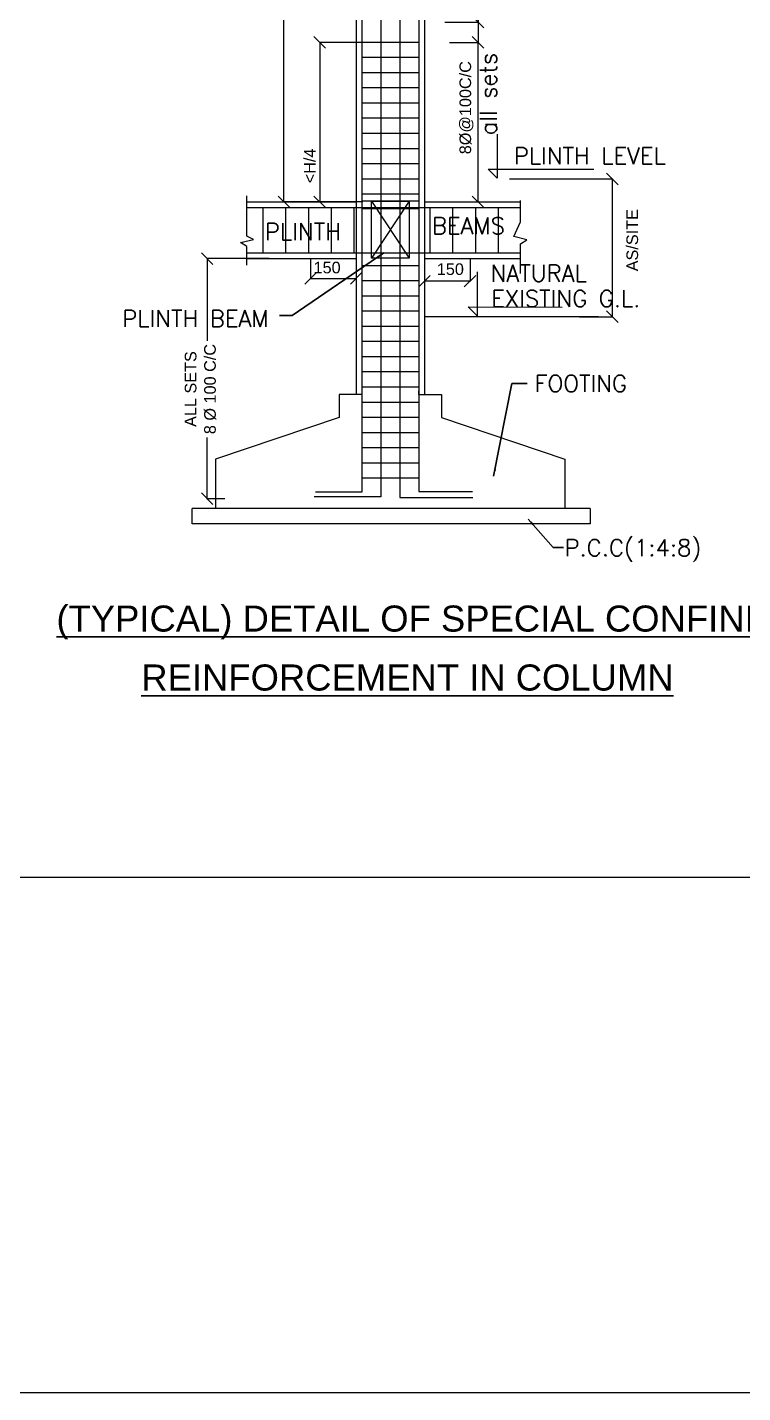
# Model space of a CAD drawing. Header units: inches. Extents: x 719368 to 6315912, y -2624014 to 446967.
# Drawn here: x 5463373 to 5479625, y -2255132 to -2224106 of the extents above; entities that cross this region are included whole.
import ezdxf
from ezdxf.enums import TextEntityAlignment as Align

# ---------------------------------------------------------------- set-up
doc = ezdxf.new("R2010")
doc.units = ezdxf.units.IN
doc.header["$LTSCALE"] = 20
doc.header["$MEASUREMENT"] = 0
doc.header["$PDMODE"] = 3
doc.linetypes.add('DASHED2', pattern=[0.375, 0.25, -0.125])
doc.layers.get('Defpoints').update_dxf_attribs({"lineweight": 25})
for name, color, linetype, lineweight in [('bar1', 42, 'Continuous', 20), ('COLUMN', 2, 'Continuous', 25), ('DIM', 7, 'Continuous', 13), ('STAIR', 4, 'Continuous', 25), ('Text', 7, 'Continuous', 15), ('TEXT-20', 2, 'Continuous', 25), ('WALL', 1, 'Continuous', 18)]:
    doc.layers.add(name, color=color, linetype=linetype, lineweight=lineweight)
doc.layers.add('DIM 1', color=131, linetype='Continuous')
doc.styles.add('BOLD', font='arial.ttf')
doc.styles.add('SMALL', font='romans')
doc.dimstyles.new('Copy of S3', dxfattribs={"dimtxt": 200, "dimasz": 150, "dimexe": 5, "dimexo": 5, "dimgap": 50, "dimtad": 1, "dimjust": 1, "dimdec": 0, "dimzin": 3, "dimdsep": 46, "dimtxsty": 'BOLD', "dimblk1": 'OBLIQUE', "dimblk2": 'OBLIQUE', "dimsah": 1, "dimcen": 0.0625, "dimdle": 5, "dimclrd": 230, "dimclre": 251, "dimclrt": 2, "dimadec": 0, "dimazin": 0, "dimtfac": 1, "dimtdec": 0, "dimtix": 1, "dimtofl": 0, "dimtmove": 2, "dimatfit": 3, "dimfxl": 3, "dimtolj": 1, "dimtzin": 2, "dimlwd": -1, "dimlwe": -1, "dimarcsym": 0})
doc.dimstyles.new('S3', dxfattribs={"dimtxt": 9, "dimasz": 7, "dimexe": 5, "dimexo": 5, "dimgap": 0.5, "dimtad": 1, "dimdec": 1, "dimzin": 3, "dimdsep": 46, "dimlunit": 4, "dimtxsty": 'BOLD', "dimblk1": 'OBLIQUE', "dimblk2": 'OBLIQUE', "dimsah": 1, "dimcen": 0.0625, "dimdle": 5, "dimclrd": 230, "dimclre": 251, "dimclrt": 2, "dimadec": 0, "dimazin": 0, "dimtfac": 1, "dimtdec": 1, "dimtix": 1, "dimtofl": 0, "dimtmove": 2, "dimatfit": 3, "dimfxl": 3, "dimtolj": 1, "dimtzin": 2, "dimlwd": -1, "dimlwe": -1, "dimarcsym": 0})

# ---------------------------------------------------------------- blocks, each defined once
blk = doc.blocks.new('_Oblique')
at = {"layer": 'STAIR', "color": 0, "lineweight": -2}
blk.add_line((-0.5, -0.5), (0.5, 0.5), dxfattribs=at)
blk = doc.blocks.new('*D152')
at = {"layer": 'Defpoints', "color": 0, "transparency": 16777216}
for p in [(326707, -596016), (326060, -604098), (326707, -604098)]:
    blk.add_point(p, dxfattribs=at)
at = {"layer": 'DIM', "color": 230, "transparency": 16777216}
blk.add_line((326060, -604103), (326060, -596011), dxfattribs=at)
at = {"layer": 'DIM', "color": 251, "linetype": 'DASHED2', "transparency": 16777216}
for p, q in [((326702, -596016), (326055, -596016)), ((326702, -604098), (326055, -604098))]:
    blk.add_line(p, q, dxfattribs=at)
at = {"layer": 'DIM', "color": 230, "transparency": 16777216, "xscale": 150, "yscale": 150, "zscale": 150}
for p, rotation in [((326060, -596016), 90), ((326060, -604098), 270)]:
    blk.add_blockref('_Oblique', p, dxfattribs=dict(at, rotation=rotation))
at = {"layer": 'DIM', "color": 2, "transparency": 16777216, "insert": (325820, -600023), "char_height": 150, "attachment_point": 5, "rotation": 90, "style": 'BOLD'}
blk.add_mtext('\\A1;<H>', dxfattribs=at)
blk = doc.blocks.new('*D155')
at = {"layer": 'Defpoints', "color": 0, "transparency": 16777216}
for p in [(328424, -597974), (328567, -597974), (328424, -602039)]:
    blk.add_point(p, dxfattribs=at)
at = {"layer": 'DIM', "color": 251, "linetype": 'DASHED2', "transparency": 16777216}
for p, q in [((328429, -597974), (328572, -597974)), ((328429, -602039), (328572, -602039))]:
    blk.add_line(p, q, dxfattribs=at)
at = {"layer": 'DIM', "color": 230, "transparency": 16777216}
blk.add_line((328567, -597969), (328567, -602044), dxfattribs=at)
at = {"layer": 'DIM', "color": 230, "transparency": 16777216, "xscale": 150, "yscale": 150, "zscale": 150}
for p, rotation in [((328567, -597974), 90), ((328567, -602039), 270)]:
    blk.add_blockref('_Oblique', p, dxfattribs=dict(at, rotation=rotation))
blk = doc.blocks.new('*D157')
at = {"layer": 'Defpoints', "color": 0, "transparency": 16777216}
for p in [(326405, -604831), (326993, -604878), (326405, -605086)]:
    blk.add_point(p, dxfattribs=at)
at = {"layer": 'DIM', "color": 251, "linetype": 'DASHED2', "transparency": 16777216}
for p, q in [((326405, -604836), (326405, -605091)), ((326993, -604883), (326993, -605091))]:
    blk.add_line(p, q, dxfattribs=at)
at = {"layer": 'DIM', "color": 230, "transparency": 16777216}
blk.add_line((326400, -605086), (326998, -605086), dxfattribs=at)
at = {"layer": 'DIM', "color": 230, "transparency": 16777216, "xscale": 150, "yscale": 150, "zscale": 150, "rotation": 180}
blk.add_blockref('_Oblique', (326405, -605086), dxfattribs=at)
at = {"layer": 'DIM', "color": 230, "transparency": 16777216, "xscale": 150, "yscale": 150, "zscale": 150}
blk.add_blockref('_Oblique', (326993, -605086), dxfattribs=at)
at = {"layer": 'DIM', "color": 2, "transparency": 16777216, "insert": (326618, -604947), "char_height": 150, "attachment_point": 5, "style": 'BOLD'}
blk.add_mtext('\\A1;150', dxfattribs=at)
blk = doc.blocks.new('*D158')
at = {"layer": 'Defpoints', "color": 0, "transparency": 16777216}
for p in [(327875, -604841), (328463, -604831), (328463, -605122)]:
    blk.add_point(p, dxfattribs=at)
at = {"layer": 'DIM', "color": 251, "linetype": 'DASHED2', "transparency": 16777216}
for p, q in [((327875, -604846), (327875, -605127)), ((328463, -604836), (328463, -605127))]:
    blk.add_line(p, q, dxfattribs=at)
at = {"layer": 'DIM', "color": 230, "transparency": 16777216}
blk.add_line((328468, -605122), (327870, -605122), dxfattribs=at)
at = {"layer": 'DIM', "color": 230, "transparency": 16777216, "xscale": 150, "yscale": 150, "zscale": 150, "rotation": 180}
blk.add_blockref('_Oblique', (327875, -605122), dxfattribs=at)
at = {"layer": 'DIM', "color": 230, "transparency": 16777216, "xscale": 150, "yscale": 150, "zscale": 150}
blk.add_blockref('_Oblique', (328463, -605122), dxfattribs=at)
at = {"layer": 'DIM', "color": 2, "transparency": 16777216, "insert": (328209, -604968), "char_height": 150, "attachment_point": 5, "style": 'BOLD'}
blk.add_mtext('\\A1;150', dxfattribs=at)
blk = doc.blocks.new('*D159')
at = {"layer": 'Defpoints', "color": 0, "transparency": 16777216}
for p in [(326523, -602039), (327066, -602039), (327083, -604098)]:
    blk.add_point(p, dxfattribs=at)
at = {"layer": 'DIM', "color": 251, "linetype": 'DASHED2', "transparency": 16777216}
for p, q in [((327061, -602039), (326518, -602039)), ((327078, -604098), (326518, -604098))]:
    blk.add_line(p, q, dxfattribs=at)
at = {"layer": 'DIM', "color": 230, "transparency": 16777216}
blk.add_line((326523, -602034), (326523, -604103), dxfattribs=at)
at = {"layer": 'DIM', "color": 230, "transparency": 16777216, "xscale": 150, "yscale": 150, "zscale": 150}
for p, rotation in [((326523, -602039), 90), ((326523, -604098), 270)]:
    blk.add_blockref('_Oblique', p, dxfattribs=dict(at, rotation=rotation))
at = {"layer": 'DIM', "color": 2, "transparency": 16777216, "insert": (326395, -603634), "char_height": 150, "attachment_point": 5, "rotation": 90, "style": 'BOLD'}
blk.add_mtext('\\A1;<H/4', dxfattribs=at)
blk = doc.blocks.new('*D168')
at = {"layer": 'Defpoints', "color": 0, "transparency": 16777216}
for p in [(330078, -603802), (330299, -603802), (329872, -605581)]:
    blk.add_point(p, dxfattribs=at)
at = {"layer": 'DIM', "color": 251, "linetype": 'DASHED2', "transparency": 16777216}
for p, q in [((330083, -603802), (330304, -603802)), ((329877, -605581), (330304, -605581))]:
    blk.add_line(p, q, dxfattribs=at)
at = {"layer": 'DIM', "color": 230, "transparency": 16777216}
blk.add_line((330299, -603797), (330299, -605586), dxfattribs=at)
at = {"layer": 'DIM', "color": 230, "transparency": 16777216, "xscale": 150, "yscale": 150, "zscale": 150}
for p, rotation in [((330299, -603802), 90), ((330299, -605581), 270)]:
    blk.add_blockref('_Oblique', p, dxfattribs=dict(at, rotation=rotation))
at = {"layer": 'DIM', "color": 2, "transparency": 16777216, "insert": (330558, -604593), "char_height": 150, "attachment_point": 5, "rotation": 90, "style": 'BOLD'}
blk.add_mtext('\\A1;AS/SITE', dxfattribs=at)
blk = doc.blocks.new('*D170')
at = {"layer": 'Defpoints', "color": 0, "transparency": 16777216}
for p in [(325877, -604831), (325070, -607931), (325304, -607931)]:
    blk.add_point(p, dxfattribs=at)
at = {"layer": 'DIM', "color": 230, "transparency": 16777216}
for p, q in [((325070, -604826), (325070, -605891)), ((325070, -607936), (325070, -607139))]:
    blk.add_line(p, q, dxfattribs=at)
at = {"layer": 'DIM', "color": 251, "linetype": 'DASHED2', "transparency": 16777216}
for p, q in [((325872, -604831), (325065, -604831)), ((325299, -607931), (325065, -607931))]:
    blk.add_line(p, q, dxfattribs=at)
at = {"layer": 'DIM', "color": 230, "transparency": 16777216, "xscale": 150, "yscale": 150, "zscale": 150}
for p, rotation in [((325070, -604831), 90), ((325070, -607931), 270)]:
    blk.add_blockref('_Oblique', p, dxfattribs=dict(at, rotation=rotation))
at = {"layer": 'DIM', "color": 2, "transparency": 16777216, "insert": (324984, -606515), "char_height": 150, "attachment_point": 5, "rotation": 90, "style": 'BOLD'}
blk.add_mtext('\\A1;ALL SETS\\P8 %%C 100 C/C', dxfattribs=at)
blk = doc.blocks.new('*D175')
at = {"layer": 'Defpoints', "color": 0, "transparency": 16777216}
for p in [(328192, -602039), (328192, -604098), (328567, -604098)]:
    blk.add_point(p, dxfattribs=at)
at = {"layer": 'DIM', "color": 251, "linetype": 'DASHED2', "transparency": 16777216}
for p, q in [((328197, -602039), (328572, -602039)), ((328197, -604098), (328572, -604098))]:
    blk.add_line(p, q, dxfattribs=at)
at = {"layer": 'DIM', "color": 230, "transparency": 16777216}
blk.add_line((328567, -604103), (328567, -602034), dxfattribs=at)
at = {"layer": 'DIM', "color": 230, "transparency": 16777216, "xscale": 150, "yscale": 150, "zscale": 150}
for p, rotation in [((328567, -602039), 90), ((328567, -604098), 270)]:
    blk.add_blockref('_Oblique', p, dxfattribs=dict(at, rotation=rotation))
at = {"layer": 'DIM', "color": 2, "transparency": 16777216, "insert": (328417, -602882), "char_height": 150, "attachment_point": 5, "rotation": 90, "style": 'BOLD'}
blk.add_mtext('\\A1;8%%C@100C/C', dxfattribs=at)
blk = doc.blocks.new('*D176')
at = {"layer": 'Defpoints', "color": 0, "transparency": 16777216}
for p in [(328192, -597975), (328133, -601777), (328567, -601777)]:
    blk.add_point(p, dxfattribs=at)
at = {"layer": 'DIM', "color": 251, "linetype": 'DASHED2', "transparency": 16777216}
for p, q in [((328197, -597975), (328572, -597975)), ((328138, -601777), (328572, -601777))]:
    blk.add_line(p, q, dxfattribs=at)
at = {"layer": 'DIM', "color": 230, "transparency": 16777216}
blk.add_line((328567, -601782), (328567, -597970), dxfattribs=at)
at = {"layer": 'DIM', "color": 230, "transparency": 16777216, "xscale": 150, "yscale": 150, "zscale": 150}
for p, rotation in [((328567, -597975), 90), ((328567, -601777), 270)]:
    blk.add_blockref('_Oblique', p, dxfattribs=dict(at, rotation=rotation))
at = {"layer": 'DIM', "color": 2, "transparency": 16777216, "insert": (328365, -600022), "char_height": 150, "attachment_point": 5, "rotation": 90, "style": 'BOLD'}
blk.add_mtext('\\A1;8%%C@200C/C', dxfattribs=at)
blk = doc.blocks.new('COLU')
at = {"layer": 'bar1', "ltscale": 0.04}
for p, q in [((327066.403, -597318.83), (327066.403, -607844.051)), ((327556.554, -597318.83), (327556.554, -607913.849)), ((327311.479, -597612.921), (327311.479, -607908.292)), ((327801.63, -597612.921), (327801.63, -607838.34)), ((327801.63, -602039.07), (327066.403, -602039.07)), ((327801.63, -602235.131), (327066.403, -602235.131)), ((327801.63, -602431.192), (327066.403, -602431.192)), ((327801.63, -602627.253), (327066.403, -602627.253)), ((327801.63, -602823.313), (327066.403, -602823.313)), ((327801.63, -603019.374), (327066.403, -603019.374)), ((327801.63, -603215.435), (327066.403, -603215.435)), ((327801.63, -603411.495), (327066.403, -603411.495)), ((327801.63, -603607.556), (327066.403, -603607.556)), ((327801.63, -603803.617), (327066.403, -603803.617)), ((327801.63, -603999.677), (327066.403, -603999.677)), ((327801.63, -604089.65), (327066.403, -604089.65)), ((325583.861, -604171.23), (329113.102, -604171.23)), ((325792.008, -604757.704), (325792.008, -604171.23)), ((326086.099, -604757.704), (326086.099, -604171.23)), ((326380.19, -604757.704), (326380.19, -604171.23)), ((326674.281, -604757.704), (326674.281, -604171.23)), ((326968.372, -604757.704), (326968.372, -604171.23)), ((327801.63, -604187.68), (327066.403, -604187.68)), ((327948.676, -604757.704), (327948.676, -604171.23)), ((328242.767, -604757.704), (328242.767, -604171.23)), ((328536.858, -604757.704), (328536.858, -604171.23)), ((328830.949, -604757.704), (328830.949, -604171.23)), ((325583.861, -604757.704), (329113.102, -604757.704)), ((327801.63, -604921.938), (327066.403, -604921.938)), ((327801.63, -605117.999), (327066.403, -605117.999)), ((327801.63, -605117.999), (327066.403, -605117.999)), ((327801.63, -605314.059), (327066.403, -605314.059)), ((327801.63, -605510.12), (327066.403, -605510.12)), ((327801.63, -605510.12), (327066.403, -605510.12)), ((327801.63, -605706.181), (327066.403, -605706.181)), ((327801.63, -605706.181), (327066.403, -605706.181)), ((327801.63, -605902.241), (327066.403, -605902.241)), ((327801.63, -606098.302), (327066.403, -606098.302)), ((327801.63, -606294.363), (327066.403, -606294.363)), ((327801.63, -606490.423), (327066.403, -606490.423)), ((327801.63, -606686.484), (327066.403, -606686.484)), ((327801.63, -606882.545), (327066.403, -606882.545)), ((327801.63, -607078.605), (327066.403, -607078.605)), ((327801.63, -607274.666), (327066.403, -607274.666)), ((327801.63, -607470.727), (327066.403, -607470.727)), ((327801.63, -607666.787), (327066.403, -607666.787)), ((327311.479, -607908.292), (326450.477, -607908.292)), ((327066.403, -607844.051), (326466.685, -607844.051)), ((327556.554, -607913.849), (328501.131, -607913.849)), ((327801.63, -607838.34), (328493.313, -607838.34))]:
    blk.add_line(p, q, dxfattribs=at)
at = {"layer": 'DIM'}
for p, q in [((328973.651, -603801.908), (330297.287, -603801.908)), ((327192.284, -604089.65), (327675.749, -604823.169)), ((327675.749, -604089.65), (327192.284, -604823.169)), ((330122.542, -605580.924), (327875.153, -605580.924))]:
    blk.add_line(p, q, dxfattribs=at)
blk.add_lwpolyline([(327192.284, -604089.65), (327675.749, -604089.65), (327675.749, -604823.169), (327192.284, -604823.169)], close=True, dxfattribs=at)
at = {"layer": 'Text', "ltscale": 10}
blk.add_lwpolyline([(328556.866, -605003.516), (328556.866, -605571.497), (328440.213, -605454.441), (329653.344, -605455.838)], dxfattribs=at)
at = {"layer": 'WALL', "lineweight": 15}
for p, q in [((326992.88, -596015.542), (326992.88, -604097.708)), ((327875.153, -596015.542), (327875.153, -604097.708)), ((327066.403, -606586.761), (326772.312, -606586.761)), ((326772.312, -606586.761), (326772.312, -606880.852)), ((327066.403, -606586.761), (327066.403, -606586.761)), ((327801.63, -606586.292), (327801.63, -606537.967)), ((327801.63, -606586.761), (327801.63, -606586.761)), ((327801.63, -606586.761), (328095.721, -606586.761)), ((328095.721, -606586.761), (328095.721, -606880.852)), ((326772.312, -606880.852), (325179.319, -607421.085)), ((328095.721, -606880.852), (329688.714, -607421.085)), ((325179.319, -607421.085), (325179.319, -608057.216)), ((329688.714, -607421.085), (329688.714, -608057.216)), ((330014.382, -608057.216), (324877.832, -608057.216)), ((324877.832, -608253.277), (324877.832, -608057.216)), ((330014.382, -608057.216), (330014.382, -608253.277)), ((330014.382, -608253.277), (324877.832, -608253.277))]:
    blk.add_line(p, q, dxfattribs=at)
at = {"layer": 'WALL'}
for p, q in [((326992.88, -602116.979), (326992.88, -606586.761)), ((327875.153, -602116.979), (327875.153, -606586.761)), ((325583.861, -604097.708), (326992.88, -604097.708)), ((327875.153, -604097.708), (329113.102, -604097.708)), ((325583.861, -604831.227), (326992.88, -604831.227)), ((327875.153, -604831.227), (329113.102, -604831.227))]:
    blk.add_line(p, q, dxfattribs=at)
at = {"layer": 'WALL', "lineweight": 15}
blk.add_lwpolyline([(328812.598, -603224.5), (328812.598, -603792.481), (328695.946, -603675.425), (330059.214, -603676.821)], dxfattribs=at)
at = {"layer": 'WALL'}
for points in [[(325583.861, -604917.354), (325583.861, -604675.37), (325498.732, -604623.76), (325667.85, -604583.842), (325583.861, -604539.607), (325583.861, -604020.203)], [(329113.102, -605023.681), (329113.102, -604638.772), (329198.23, -604587.162), (329029.113, -604547.244), (329113.102, -604357.672), (329113.102, -604079.164)]]:
    blk.add_lwpolyline(points, dxfattribs=at)
at = {"layer": 'Text', "style": 'SMALL'}
blk.add_text('all sets', height=215.985, rotation=90, dxfattribs=at).set_placement((328806.974, -603238.645))
for s, p in [('PLINTH LEVEL', (330009.407, -603504.873)), ('NATURAL', (329348.985, -605020.819)), ('EXISTING G.L.', (329698.771, -605346.963)), ('PLINTH BEAM', (324918.908, -605605.366))]:
    blk.add_text(s, height=215.985, dxfattribs=at).set_placement(p, align=Align.MIDDLE)
for s, p in [('PLINTH', (325815.094, -604590.874)), ('BEAMS', (327970.338, -604514.447)), ('FOOTING', (329296.329, -606551.237)), ('P.C.C(1:4:8) ', (329682.364, -608671.639))]:
    blk.add_text(s, height=215.985, dxfattribs=at).set_placement(p)
at = {"layer": 'TEXT-20', "style": 'BOLD'}
for s, p in [('%%U(TYPICAL) DETAIL OF SPECIAL CONFINING', (327983.188, -609478.052)), ('%%uREINFORCEMENT IN COLUMN', (327654.999, -610239.151))]:
    blk.add_text(s, height=336.6, dxfattribs=at).set_placement(p, align=Align.MIDDLE_CENTER)
at = {"layer": 'DIM'}
for base, p1, p2, text, picture, middle in [((326059.645, -604097.708), (326707.166, -596015.542), (326707.166, -604097.708), '<H>', '*D152', (325819.896, -600022.657)), ((328566.522, -601776.996), (328191.601, -597974.726), (328132.59, -601776.996), '8%%C@200C/C', '*D176', (328364.751, -600021.738)), ((328566.522, -597973.697), (328423.687, -602039.07), (328423.687, -597973.697), ' ', '*D155', (328566.522, -599614.263)), ((330299.377, -603801.908), (329872.378, -605580.924), (330077.933, -603801.908), 'AS/SITE', '*D168', (330558.368, -604592.85)), ((325070.473, -607931.137), (325877.313, -604831.227), (325304.079, -607931.137), 'ALL SETS\\P8 %%C 100 C/C', '*D170', (324983.765, -606514.626))]:
    dim = blk.add_linear_dim(base=base, p1=p1, p2=p2, angle=90, text=text, dimstyle='Copy of S3', override={"dimtxt": 150}, dxfattribs=at)
    dim.commit()
    dim.dimension.update_dxf_attribs({"geometry": picture, "text_midpoint": middle, "dimtype": 160})
for base, p1, p2, text, picture, middle in [((326522.947, -602039.07), (327083.23, -604097.708), (327066.403, -602039.07), '<H/4', '*D159', (326395.389, -603634.27)), ((328566.522, -604097.708), (328191.601, -602039.07), (328191.601, -604097.708), '8%%C@100C/C', '*D175', (328416.71, -602882.062))]:
    dim = blk.add_linear_dim(base=base, p1=p1, p2=p2, angle=90, text=text, dimstyle='Copy of S3', override={"dimtxt": 150}, dxfattribs=at)
    dim.commit()
    dim.dimension.update_dxf_attribs({"geometry": picture, "text_midpoint": middle})
for base, p1, p2, picture, middle in [((326404.698, -605086.349), (326992.88, -604878.148), (326404.698, -604831.227), '*D157', (326617.938, -604946.873)), ((328463.335, -605122.461), (327875.159, -604841.084), (328463.335, -604831.227), '*D158', (328208.803, -604967.608))]:
    dim = blk.add_linear_dim(base=base, p1=p1, p2=p2, text='150', dimstyle='Copy of S3', override={"dimtxt": 150}, dxfattribs=at)
    dim.commit()
    dim.dimension.update_dxf_attribs({"geometry": picture, "text_midpoint": middle, "dimtype": 160})
at = {"layer": 'DIM 1'}
for points in [[(327348.481, -604757.704), (326169.124, -605566.002), (326002.341, -605566.002)], [(328768.048, -607638.17), (329004.547, -606444.133), (329199.297, -606444.133)], [(329215.52, -608194.127), (329534.323, -608558.416), (329670.766, -608558.416)]]:
    blk.add_leader(points, dimstyle='S3', override={"dimasz": 90, "dimtad": 0, "dimfxl": 0.18}, dxfattribs=at)

msp = doc.modelspace()

# ---------------------------------------------------------------- linework, layer by layer
at = {"layer": 'DIM'}
for points in [[(5424872.2914, -2069087.5328), (5557835.631, -2069087.5328), (5557835.631, -2255131.986), (5424872.2914, -2255131.986)], [(5526678.6675, -2243423.9188), (5432049.132, -2243423.9188), (5432049.132, -2177470.6732), (5526678.6675, -2177470.6732)]]:
    msp.add_lwpolyline(points, close=True, dxfattribs=at)

# ---------------------------------------------------------------- block references
at = {"layer": 'COLUMN', "xscale": 1.759999999776483, "yscale": 1.759999999776483, "zscale": 1.759999999776483}
msp.add_blockref('COLU', (4895336.0249, -1164859.9952), dxfattribs=at)

doc.saveas('drawing.dxf')
